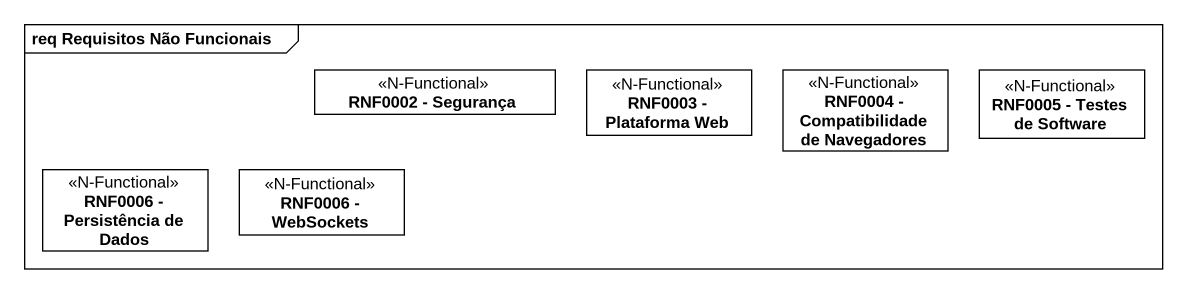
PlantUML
@startuml
mainframe req Requisitos Não Funcionais
hide circle
hide empty members
class "RNF0002 - Segurança" as RNF0002_Segurança <<N-Functional>>
class "RNF0003 - Plataforma Web" as RNF0003_Plataforma_Web <<N-Functional>>
class "RNF0004 - Compatibilidade de Navegadores" as RNF0004_Compatibilidade_de <<N-Functional>>
class "RNF0005 - Testes de Software" as RNF0005_Testes_de_Software <<N-Functional>>
class "RNF0006 - Persistência de Dados" as RNF0006_Persistência_de <<N-Functional>>
class "RNF0006 - WebSockets" as RNF0006_WebSockets <<N-Functional>>
@enduml
